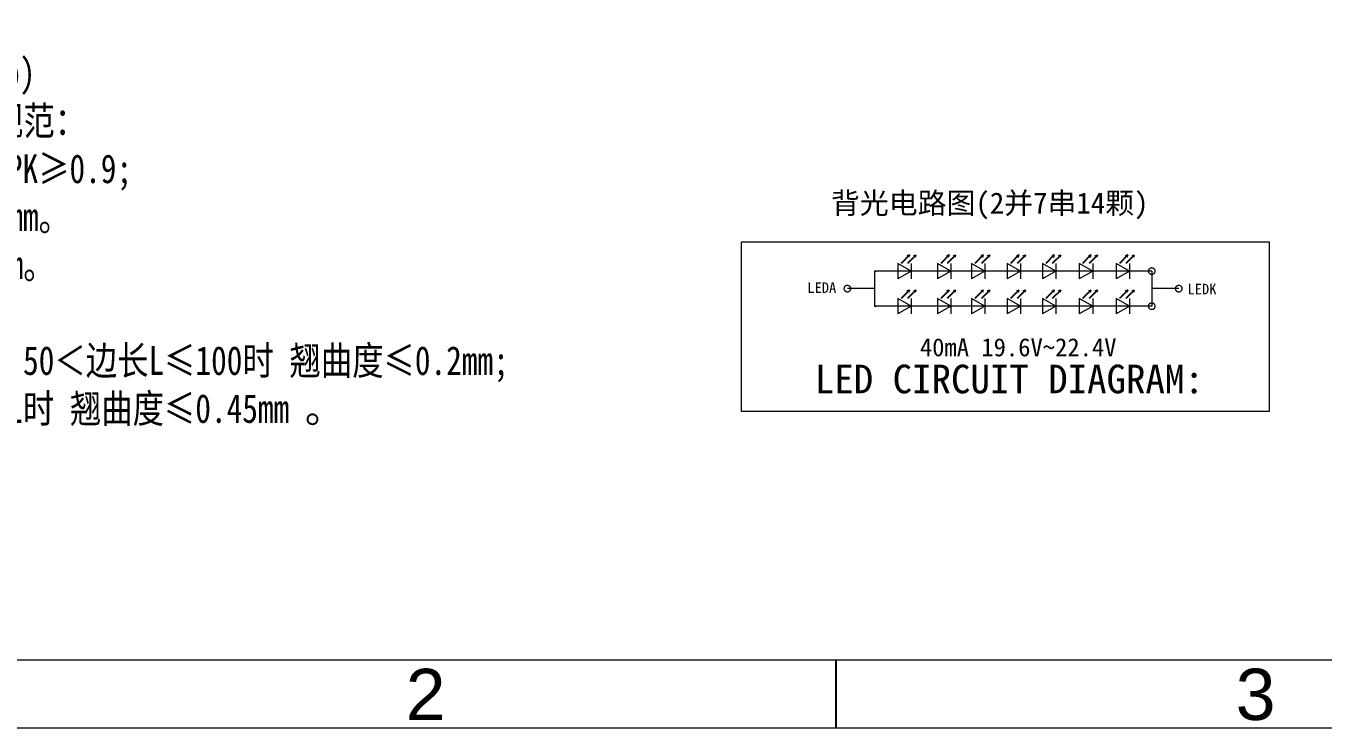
# Model space of a CAD drawing. Header units: inches. Extents: x 4091 to 6273, y -6229 to -5636.
# Drawn here: x 5070.2 to 5219, y -6081.8 to -6001.2 of the extents above; entities that cross this region are included whole.
import ezdxf

# ---------------------------------------------------------------- set-up
doc = ezdxf.new("R2010")
doc.units = ezdxf.units.IN
doc.header["$LTSCALE"] = 0.5
doc.header["$MEASUREMENT"] = 0
doc.layers.add('DIM', color=4, linetype='Continuous', lineweight=0)
doc.layers.add('图框', color=7, linetype='Continuous', lineweight=25)
doc.layers.add('图框及文字', color=7, linetype='Continuous')
doc.styles.get("Standard").update_dxf_attribs({"font": ''})
doc.styles.add('TITLE', font='arial.ttf')
doc.styles.add('宋体', font='', dxfattribs={"width": 0.8, "height": 3.5})
doc.styles.get('Standard').set_extended_font_data('SimSun')
doc.styles.get('宋体').set_extended_font_data('SimSun')
doc.dimstyles.get("Standard").update_dxf_attribs({"dimtxt": 3.5, "dimasz": 0.18, "dimexe": 0.18, "dimexo": 0.0625, "dimgap": 0.6, "dimtad": 1, "dimdec": 4, "dimdsep": 46, "dimtxsty": 'Standard', "dimcen": 0.09, "dimadec": 0, "dimazin": 0, "dimtfac": 1, "dimtdec": 4, "dimtmove": 0, "dimatfit": 3, "dimfxl": 1, "dimtolj": 1, "dimtzin": 0, "dimarcsym": 0})

msp = doc.modelspace()

# ---------------------------------------------------------------- linework, layer by layer
at = {"layer": 'DIM', "color": 1, "linetype": 'ByBlock', "lineweight": 15}
for p, q in [((5170.2141, -6028.4736), (5170.2141, -6030.2447)), ((5171.7479, -6029.3591), (5170.2141, -6028.4736)), ((5171.5541, -6027.5089), (5171.2659, -6027.5895)), ((5171.5541, -6027.5089), (5171.4572, -6027.7981)), ((5171.7479, -6028.4736), (5171.7479, -6030.2447)), ((5172.2985, -6027.5172), (5172.0103, -6027.5978)), ((5172.2985, -6027.5172), (5172.2015, -6027.8064)), ((5174.7647, -6028.4736), (5174.7647, -6030.2447)), ((5176.2985, -6029.3591), (5174.7647, -6028.4736)), ((5176.1048, -6027.5089), (5175.8166, -6027.5895)), ((5176.1048, -6027.5089), (5176.0078, -6027.7981)), ((5176.2985, -6028.4736), (5176.2985, -6030.2447)), ((5176.8491, -6027.5172), (5176.5609, -6027.5978)), ((5176.8491, -6027.5172), (5176.7521, -6027.8064)), ((5178.686, -6028.4736), (5178.686, -6030.2447)), ((5180.2198, -6029.3591), (5178.686, -6028.4736)), ((5180.026, -6027.5089), (5179.7379, -6027.5895)), ((5180.026, -6027.5089), (5179.9291, -6027.7981)), ((5180.2198, -6028.4736), (5180.2198, -6030.2447)), ((5180.7704, -6027.5172), (5180.4822, -6027.5978)), ((5180.7704, -6027.5172), (5180.6734, -6027.8064)), ((5182.7858, -6028.4736), (5182.7858, -6030.2447)), ((5184.3196, -6029.3591), (5182.7858, -6028.4736)), ((5184.1259, -6027.5089), (5183.8377, -6027.5895)), ((5184.1259, -6027.5089), (5184.0289, -6027.7981)), ((5184.3196, -6028.4736), (5184.3196, -6030.2447)), ((5184.8702, -6027.5172), (5184.582, -6027.5978)), ((5184.8702, -6027.5172), (5184.7732, -6027.8064)), ((5186.8279, -6028.4736), (5186.8279, -6030.2447)), ((5188.3617, -6029.3591), (5186.8279, -6028.4736)), ((5188.168, -6027.5089), (5187.8798, -6027.5895)), ((5188.168, -6027.5089), (5188.071, -6027.7981)), ((5188.3617, -6028.4736), (5188.3617, -6030.2447)), ((5188.9123, -6027.5172), (5188.6241, -6027.5978)), ((5188.9123, -6027.5172), (5188.8153, -6027.8064)), ((5191.0518, -6028.4736), (5191.0518, -6030.2447)), ((5192.5856, -6029.3591), (5191.0518, -6028.4736)), ((5192.3919, -6027.5089), (5192.1037, -6027.5895)), ((5192.3919, -6027.5089), (5192.2949, -6027.7981)), ((5192.5856, -6028.4736), (5192.5856, -6030.2447)), ((5193.1362, -6027.5172), (5192.848, -6027.5978)), ((5193.1362, -6027.5172), (5193.0392, -6027.8064)), ((5195.2757, -6028.4736), (5195.2757, -6030.2447)), ((5196.8095, -6029.3591), (5195.2757, -6028.4736)), ((5196.6158, -6027.5089), (5196.3276, -6027.5895)), ((5196.6158, -6027.5089), (5196.5188, -6027.7981)), ((5196.8095, -6028.4736), (5196.8095, -6030.2447)), ((5197.3601, -6027.5172), (5197.0719, -6027.5978)), ((5197.3601, -6027.5172), (5197.2631, -6027.8064)), ((5199.3626, -6029.3591), (5167.534, -6029.3591)), ((5167.534, -6029.3591), (5167.7304, -6029.3591)), ((5171.7479, -6029.3591), (5170.2141, -6030.2447)), ((5176.2985, -6029.3591), (5174.7647, -6030.2447)), ((5180.2198, -6029.3591), (5178.686, -6030.2447)), ((5184.3196, -6029.3591), (5182.7858, -6030.2447)), ((5188.3617, -6029.3591), (5186.8279, -6030.2447)), ((5192.5856, -6029.3591), (5191.0518, -6030.2447)), ((5196.8095, -6029.3591), (5195.2757, -6030.2447)), ((5171.5541, -6031.5309), (5171.2659, -6031.6115)), ((5171.5541, -6031.5309), (5171.4572, -6031.8201)), ((5172.2985, -6031.5391), (5172.0103, -6031.6198)), ((5172.2985, -6031.5391), (5172.2015, -6031.8283)), ((5176.1048, -6031.5309), (5175.8166, -6031.6115)), ((5176.1048, -6031.5309), (5176.0078, -6031.8201)), ((5176.8491, -6031.5391), (5176.5609, -6031.6198)), ((5176.8491, -6031.5391), (5176.7521, -6031.8283)), ((5180.026, -6031.5309), (5179.7379, -6031.6115)), ((5180.026, -6031.5309), (5179.9291, -6031.8201)), ((5180.7704, -6031.5391), (5180.4822, -6031.6198)), ((5180.7704, -6031.5391), (5180.6734, -6031.8283)), ((5184.1259, -6031.5309), (5183.8377, -6031.6115)), ((5184.1259, -6031.5309), (5184.0289, -6031.8201)), ((5184.8702, -6031.5391), (5184.582, -6031.6198)), ((5184.8702, -6031.5391), (5184.7732, -6031.8283)), ((5188.168, -6031.5309), (5187.8798, -6031.6115)), ((5188.168, -6031.5309), (5188.071, -6031.8201)), ((5188.9123, -6031.5391), (5188.6241, -6031.6198)), ((5188.9123, -6031.5391), (5188.8153, -6031.8283)), ((5192.3919, -6031.5309), (5192.1037, -6031.6115)), ((5192.3919, -6031.5309), (5192.2949, -6031.8201)), ((5193.1362, -6031.5391), (5192.848, -6031.6198)), ((5193.1362, -6031.5391), (5193.0392, -6031.8283)), ((5196.6158, -6031.5309), (5196.3276, -6031.6115)), ((5196.6158, -6031.5309), (5196.5188, -6031.8201)), ((5197.3601, -6031.5391), (5197.0719, -6031.6198)), ((5197.3601, -6031.5391), (5197.2631, -6031.8283)), ((5170.2141, -6032.4955), (5170.2141, -6034.2666)), ((5171.7479, -6033.3811), (5170.2141, -6032.4955)), ((5171.7479, -6032.4955), (5171.7479, -6034.2666)), ((5174.7647, -6032.4955), (5174.7647, -6034.2666)), ((5176.2985, -6033.3811), (5174.7647, -6032.4955)), ((5176.2985, -6032.4955), (5176.2985, -6034.2666)), ((5178.686, -6032.4955), (5178.686, -6034.2666)), ((5180.2198, -6033.3811), (5178.686, -6032.4955)), ((5180.2198, -6032.4955), (5180.2198, -6034.2666)), ((5182.7858, -6032.4955), (5182.7858, -6034.2666)), ((5184.3196, -6033.3811), (5182.7858, -6032.4955)), ((5184.3196, -6032.4955), (5184.3196, -6034.2666)), ((5186.8279, -6032.4955), (5186.8279, -6034.2666)), ((5188.3617, -6033.3811), (5186.8279, -6032.4955)), ((5188.3617, -6032.4955), (5188.3617, -6034.2666)), ((5191.0518, -6032.4955), (5191.0518, -6034.2666)), ((5192.5856, -6033.3811), (5191.0518, -6032.4955)), ((5192.5856, -6032.4955), (5192.5856, -6034.2666)), ((5195.2757, -6032.4955), (5195.2757, -6034.2666)), ((5196.8095, -6033.3811), (5195.2757, -6032.4955)), ((5196.8095, -6032.4955), (5196.8095, -6034.2666)), ((5167.534, -6033.3811), (5167.7304, -6033.3811)), ((5199.3626, -6033.3811), (5167.534, -6033.3811)), ((5171.7479, -6033.3811), (5170.2141, -6034.2666)), ((5176.2985, -6033.3811), (5174.7647, -6034.2666)), ((5180.2198, -6033.3811), (5178.686, -6034.2666)), ((5184.3196, -6033.3811), (5182.7858, -6034.2666)), ((5188.3617, -6033.3811), (5186.8279, -6034.2666)), ((5192.5856, -6033.3811), (5191.0518, -6034.2666)), ((5196.8095, -6033.3811), (5195.2757, -6034.2666))]:
    msp.add_line(p, q, dxfattribs=at)
at = {"layer": 'DIM', "color": 1, "linetype": 'ByBlock'}
for p, q in [((5167.534, -6029.3591), (5167.534, -6033.3811)), ((5199.3626, -6029.3591), (5199.3626, -6033.3811)), ((5167.534, -6031.3701), (5164.4361, -6031.3701)), ((5202.4604, -6031.3701), (5199.3626, -6031.3701))]:
    msp.add_line(p, q, dxfattribs=at)
at = {"layer": 'DIM', "color": 1, "linetype": 'ByBlock', "lineweight": 15, "const_width": 0.1518}
for points in [[(5199.7422, -6029.3591, 1), (5198.983, -6029.3591, 1)], [(5164.0565, -6031.3701, -1), (5164.8157, -6031.3701, -1)], [(5202.0808, -6031.3701, -1), (5202.8401, -6031.3701, -1)], [(5199.7422, -6033.3811, 1), (5198.983, -6033.3811, 1)]]:
    msp.add_lwpolyline(points, format="xyb", close=True, dxfattribs=at)
at = {"layer": '图框', "lineweight": 9}
for points in [[(5535.7106, -5695.4322), (5535.7106, -6081.7796), (4976.7817, -6081.7796), (4976.7817, -5695.4322)], [(5527.866, -6073.9349), (5527.866, -5703.2768), (4984.6263, -5703.2768), (4984.6263, -6073.9349)]]:
    msp.add_lwpolyline(points, close=True, dxfattribs=at)
at = {"layer": '图框'}
msp.add_lwpolyline([(5163.0913, -6073.9349), (5163.0913, -6081.7796)], dxfattribs=at)
at = {"layer": '图框及文字', "color": 1, "linetype": 'ByBlock', "lineweight": 0}
for p, q in [((5152.268, -6025.9988), (5212.8375, -6025.9988)), ((5152.268, -6045.4528), (5152.268, -6025.9988)), ((5212.8375, -6025.9988), (5212.8375, -6045.4528)), ((5212.8375, -6045.4528), (5152.268, -6045.4528))]:
    msp.add_line(p, q, dxfattribs=at)

# ---------------------------------------------------------------- texts
at = {"layer": 'DIM', "color": 1, "linetype": 'ByBlock', "lineweight": 15, "style": '宋体'}
for s, p in [('LEDA', (5159.8437, -6031.8653)), ('LEDK', (5203.4663, -6032.024))]:
    msp.add_text(s, height=1.2187, dxfattribs=at).set_placement(p)
at = {"layer": '图框', "style": 'TITLE'}
for s, p in [('2', (5113.7551, -6080.8697)), ('3', (5208.9954, -6080.8537))]:
    msp.add_text(s, height=5.8835, dxfattribs=at).set_placement(p)
at = {"layer": '图框', "linetype": 'ByBlock', "insert": (4988.9036, -5955.4494), "char_height": 3.3, "width": 311.508286, "attachment_point": 1, "style": '宋体'}
msp.add_mtext('备注:\\P1.图纸修改标识：\\P2.显示类型: 5.5", TFT LCD\\P3.显示模式: 常规显示黑色\\P4.视角方向: ALL 85/85/85/85(typ)\\P5.工作温度: -20%%DC TO 70%%DC \\P6.存储温度: -30%%DC TO 80%%DC\\P7.显示驱动IC:{\\C6; FL7703N\\P}8.LCM(白色界面):\\P   亮度  (中心点): 400cd/m²(min);450cd/m2(typ)    \\P{\\C7;9.\\fSimSun|b0|i0|c134|p49;\\C256;带“*”尺寸为重点管控尺寸\\fSimSun|b0|i0|c134|p2;\\C7;,重点尺寸CPK管理规范：\\P   公差≤0.05时 CPK≥0.8;0.05≤公差≤0.1时 CPK≥0.9; \\P   公差＞0.1时 CPK≥1.33;}未标注公差默认%%P0.2m{\\fSimSun|b1|i0|c134|p2;m\\fSimSun|b0|i0|c134|p2;\\C7;。} \\P{\\C7;10.建议:TP视窗区域比模组显示区单边大0.3~0.5mm。\\P11.所有材质需符合:RoHS、REACH、无卤环保规范。 \\P}12.平面翘曲度公差:边长L≤50时 翘曲度≤{\\C7;0.1mm; 50＜}边长L≤100时 翘曲度≤{\\C7;0.2m}m{\\C7;;\\P   100＜}边长L≤150时 翘曲度≤{\\C7;0.3m}m;{\\C7;150＜}边长L时 翘曲度≤{\\C7;0.45m}m{\\C7; \\W1;。}', dxfattribs=at)
at = {"layer": '图框及文字', "color": 1, "linetype": 'ByBlock', "style": '宋体'}
for s, height, p in [('背光电路图(2并7串14颗)', 2.43, (5162.5541, -6022.7653)), ('LED CIRCUIT DIAGRAM:', 3.280795, (5160.6994, -6043.3737))]:
    msp.add_text(s, height=height, dxfattribs=at).set_placement(p)
at = {"layer": '图框及文字', "color": 1, "linetype": 'ByBlock', "lineweight": 9, "style": '宋体'}
msp.add_text('40mA 19.6V~22.4V ', height=2.072954, dxfattribs=at).set_placement((5172.7574, -6039.1322))

# ---------------------------------------------------------------- leaders
at = {"layer": 'DIM', "color": 1, "linetype": 'ByBlock', "lineweight": 15}
for points in [[(5171.5541, -6027.5089), (5170.5943, -6028.4687)], [(5172.2985, -6027.5172), (5171.3386, -6028.477)], [(5176.1048, -6027.5089), (5175.145, -6028.4687)], [(5176.8491, -6027.5172), (5175.8893, -6028.477)], [(5180.026, -6027.5089), (5179.0662, -6028.4687)], [(5180.7704, -6027.5172), (5179.8105, -6028.477)], [(5184.1259, -6027.5089), (5183.166, -6028.4687)], [(5184.8702, -6027.5172), (5183.9103, -6028.477)], [(5188.168, -6027.5089), (5187.2081, -6028.4687)], [(5188.9123, -6027.5172), (5187.9525, -6028.477)], [(5192.3919, -6027.5089), (5191.432, -6028.4687)], [(5193.1362, -6027.5172), (5192.1764, -6028.477)], [(5196.6158, -6027.5089), (5195.6559, -6028.4687)], [(5197.3601, -6027.5172), (5196.4002, -6028.477)], [(5171.5541, -6031.5309), (5170.5943, -6032.4907)], [(5172.2985, -6031.5391), (5171.3386, -6032.499)], [(5176.1048, -6031.5309), (5175.145, -6032.4907)], [(5176.8491, -6031.5391), (5175.8893, -6032.499)], [(5180.026, -6031.5309), (5179.0662, -6032.4907)], [(5180.7704, -6031.5391), (5179.8105, -6032.499)], [(5184.1259, -6031.5309), (5183.166, -6032.4907)], [(5184.8702, -6031.5391), (5183.9103, -6032.499)], [(5188.168, -6031.5309), (5187.2081, -6032.4907)], [(5188.9123, -6031.5391), (5187.9525, -6032.499)], [(5192.3919, -6031.5309), (5191.432, -6032.4907)], [(5193.1362, -6031.5391), (5192.1764, -6032.499)], [(5196.6158, -6031.5309), (5195.6559, -6032.4907)], [(5197.3601, -6031.5391), (5196.4002, -6032.499)]]:
    msp.add_leader(points, dimstyle='Standard', dxfattribs=at)

doc.saveas('drawing.dxf')
